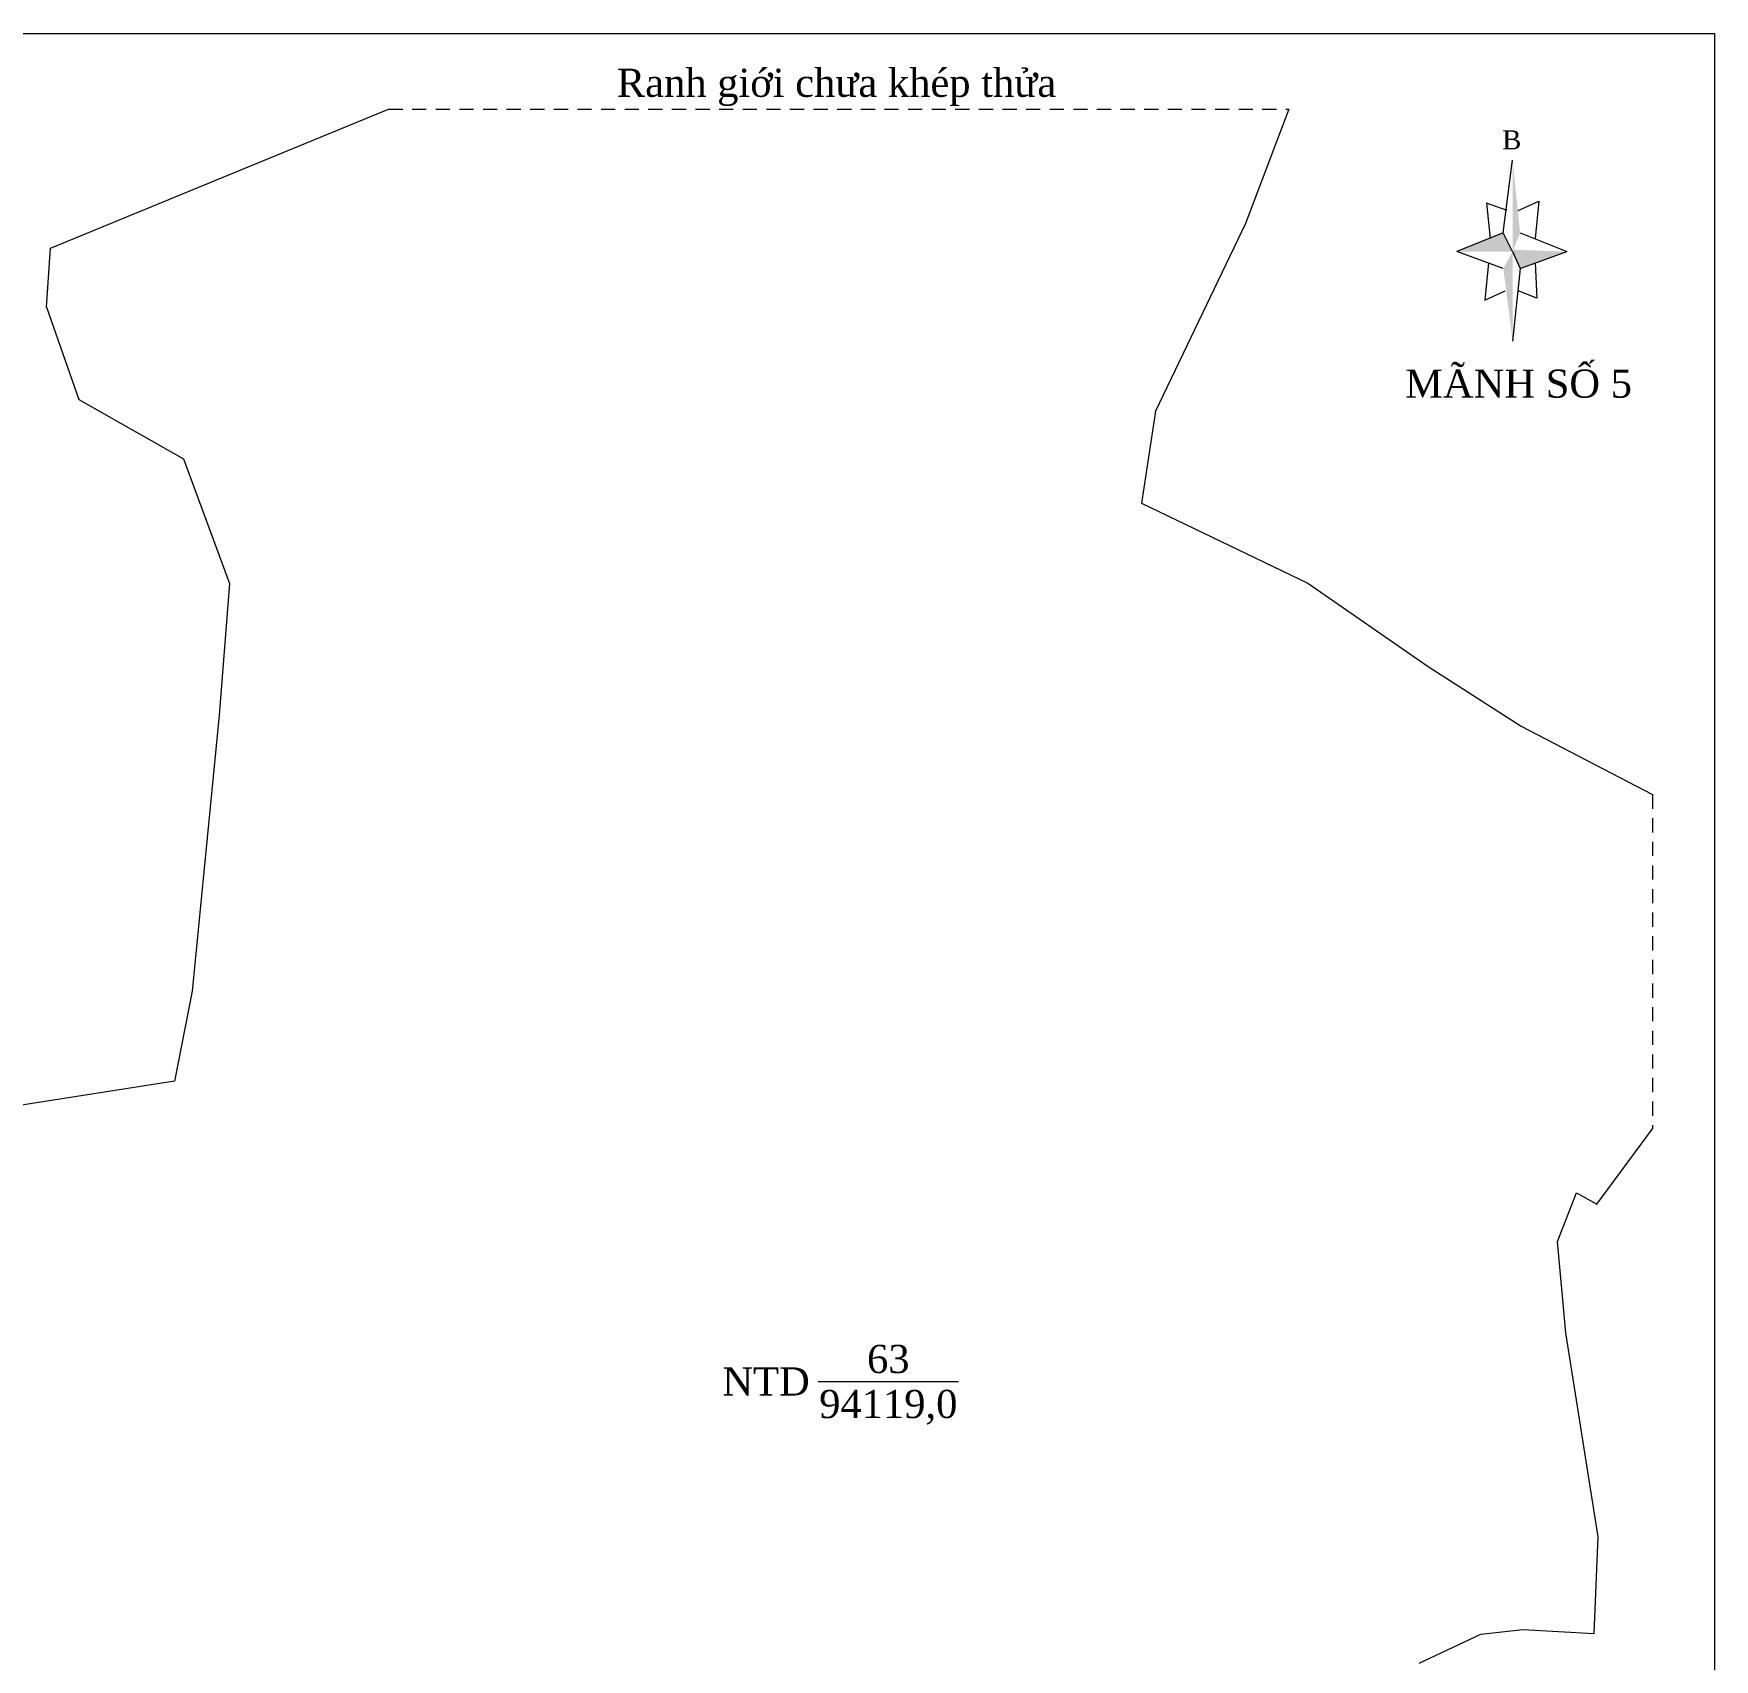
# Model space of a CAD drawing. Header units: metres. Extents: x 546437 to 547267, y 1842080 to 1842657.
# Drawn here: x 547028.5 to 547267.3, y 1842426.3 to 1842657.2 of the extents above; entities that cross this region are included whole.
import ezdxf
from ezdxf.enums import TextEntityAlignment as Align

# ---------------------------------------------------------------- set-up
doc = ezdxf.new("R2010")
doc.units = ezdxf.units.M
doc.header["$MEASUREMENT"] = 0
doc.linetypes.add('DGN Style 2', pattern=[3.355162, 2.013097, -1.342065])
for name, color, linetype, lineweight in [('Level 10', 7, 'Continuous', 0), ('Level 13', 7, 'Continuous', 0), ('Level 14', 7, 'Continuous', 0), ('Level 2', 7, 'Continuous', 0), ('Level 22', 7, 'Continuous', 0), ('Level 4', 7, 'Continuous', 0), ('Level 62', 7, 'Continuous', 0)]:
    doc.layers.add(name, color=color, linetype=linetype, lineweight=lineweight)
doc.styles.add('Style-Times New Roman', font='times.ttf')
doc.styles.add('Style-Vntime', font='Vntime.shx')

# ---------------------------------------------------------------- blocks, each defined once
blk = doc.blocks.new('N_THUA_11')
at = {"layer": 'Level 13', "color": 1, "linetype": 'Continuous', "lineweight": 0}
blk.add_line((-3.478951, 0), (6.483049, 0), dxfattribs=at)
at = {"layer": 'Level 13', "color": 5, "linetype": 'Continuous', "lineweight": 0, "style": 'Style-Times New Roman'}
blk.add_text('63', height=2, dxfattribs=at).set_placement((1.502049, 1.6), align=Align.MIDDLE_CENTER)
at = {"layer": 'Level 2', "color": 3, "linetype": 'Continuous', "lineweight": 0, "style": 'Style-Times New Roman'}
blk.add_text('NTD', height=2, dxfattribs=at).set_placement((-4.078951, 0), align=Align.MIDDLE_RIGHT)
at = {"layer": 'Level 4', "color": 1, "linetype": 'Continuous', "lineweight": 0, "style": 'Style-Times New Roman'}
blk.add_text('94119,0', height=2, dxfattribs=at).set_placement((1.502049, -1.6), align=Align.MIDDLE_CENTER)
blk = doc.blocks.new('*U35')
at = {"layer": 'Level 22', "linetype": 'Continuous', "lineweight": 0}
blk.add_hatch(color=250, dxfattribs=at).paths.add_polyline_path([(0.0447, -0.2185), (0.0021, -0.1285), (-0.2953, -0.1285), (-0.0453, -0.0285), (0.0021, -0.1285), (0.0047, -0.1285), (0.0047, -0.1185), (0.2947, -0.1285)])
at = {"layer": 'Level 22', "color": 250, "linetype": 'Continuous', "lineweight": 0}
for p, q in [((-0.0453, -0.0285), (0.0047, 0.3615)), ((-0.0253, 0.0916), (-0.1353, 0.1316)), ((-0.1353, 0.1316), (-0.1153, -0.0585)), ((0.0347, 0.0916), (0.1447, 0.1416)), ((0.1447, 0.1416), (0.1247, -0.0585)), ((-0.0453, -0.0285), (-0.2953, -0.1285)), ((0.0047, -0.1285), (-0.0453, -0.0285)), ((0.0447, -0.0285), (0.2947, -0.1285)), ((-0.0453, -0.2185), (-0.2953, -0.1285)), ((0.0047, -0.1285), (0.0447, -0.2185)), ((0.0447, -0.2185), (0.2947, -0.1285)), ((-0.1253, -0.1885), (-0.1453, -0.3885)), ((0.0447, -0.2185), (0.0047, -0.6085)), ((0.1247, -0.1885), (0.1347, -0.3785)), ((-0.1453, -0.3885), (-0.0353, -0.3385)), ((0.1347, -0.3785), (0.0347, -0.3385))]:
    blk.add_line(p, q, dxfattribs=at)
at = {"layer": 'Level 22', "color": 250, "linetype": 'Continuous', "lineweight": 0, "extrusion": (0, 0, -1)}
blk.add_solid([(-0.0047, 0.3615), (-0.0447, -0.0285), (-0.0047, -0.1285)], dxfattribs=at)
at = {"layer": 'Level 22', "color": 250, "linetype": 'Continuous', "lineweight": 0}
blk.add_solid([(0.0047, -0.1285), (0.0047, -0.6085), (-0.0453, -0.2185)], dxfattribs=at)
at = {"layer": 'Level 22', "color": 250, "linetype": 'Continuous', "lineweight": 0, "style": 'Style-Vntime'}
blk.add_text('B', height=0.1016, dxfattribs=at).set_placement((0.0001, 0.4704), align=Align.MIDDLE_CENTER)

msp = doc.modelspace()

# ---------------------------------------------------------------- linework, layer by layer
at = {"layer": 'Level 10', "color": 7, "lineweight": 0, "flags": 128}
for points in [[(547030.34, 1842618.36), (547030.88, 1842626.74), (547078.918025, 1842646.506843)], [(547206.821275, 1842646.506843), (547200.66, 1842630.27), (547187.88, 1842603.6), (547185.91, 1842590.53), (547209.55, 1842579.16), (547226.65, 1842567.33), (547239.84, 1842558.84), (547258.523, 1842549.119165)], [(547030.34, 1842618.36), (547034.9, 1842605.26), (547049.79, 1842596.84), (547056.32, 1842579.13), (547054.87, 1842560.39), (547051.03, 1842521.17), (547048.52, 1842508.41), (547018.9, 1842503.76), (547014.04, 1842539.19), (547012.8, 1842556.38), (547011.5, 1842559.56), (546991, 1842562.63)], [(547225.35, 1842425.73), (547234.12, 1842429.83), (547240.06, 1842430.52), (547250.19, 1842429.92), (547250.78, 1842443.65), (547246.17, 1842472.66), (547244.99, 1842485.62), (547247.68, 1842492.55), (547250.61, 1842490.94), (547258.523, 1842501.629136)]]:
    msp.add_lwpolyline(points, dxfattribs=at)
at = {"layer": 'Level 14', "color": 3, "linetype": 'DGN Style 2', "lineweight": 0, "flags": 128}
for points in [[(547078.918025, 1842646.506843), (547206.821275, 1842646.506843)], [(547258.523, 1842549.119165), (547258.523, 1842501.629136)]]:
    msp.add_lwpolyline(points, dxfattribs=at)
at = {"layer": 'Level 62', "color": 7, "linetype": 'Continuous', "lineweight": 0, "flags": 128}
msp.add_lwpolyline([(547267.292168, 1842657.228957), (547267.292168, 1842079.728957), (546437.292168, 1842079.728957), (546437.292168, 1842657.228957), (547267.292168, 1842657.228957)], dxfattribs=at)

# ---------------------------------------------------------------- block references
at = {"layer": 'Level 2', "color": 3, "linetype": 'Continuous', "lineweight": 0, "xscale": 2, "yscale": 2, "zscale": 2}
msp.add_blockref('N_THUA_11', (547146.920369, 1842465.743258), dxfattribs=at)
at = {"layer": 'Level 22', "color": 250, "linetype": 'Continuous', "lineweight": 0, "xscale": 26.503422, "yscale": 26.503422, "zscale": 26.503422}
msp.add_blockref('*U35', (547238.505299, 1842629.666727), dxfattribs=at)

# ---------------------------------------------------------------- texts
at = {"layer": 'Level 14', "color": 7, "linetype": 'Continuous', "lineweight": 0, "style": 'Style-Times New Roman'}
for s, p in [('Ranh giới chưa khép thửa', (547111.352813, 1842648.246649)), ('MÃNH SỐ 5', (547223.354457, 1842605.504677))]:
    msp.add_text(s, height=4, dxfattribs=at).set_placement(p)

doc.saveas('drawing.dxf')
